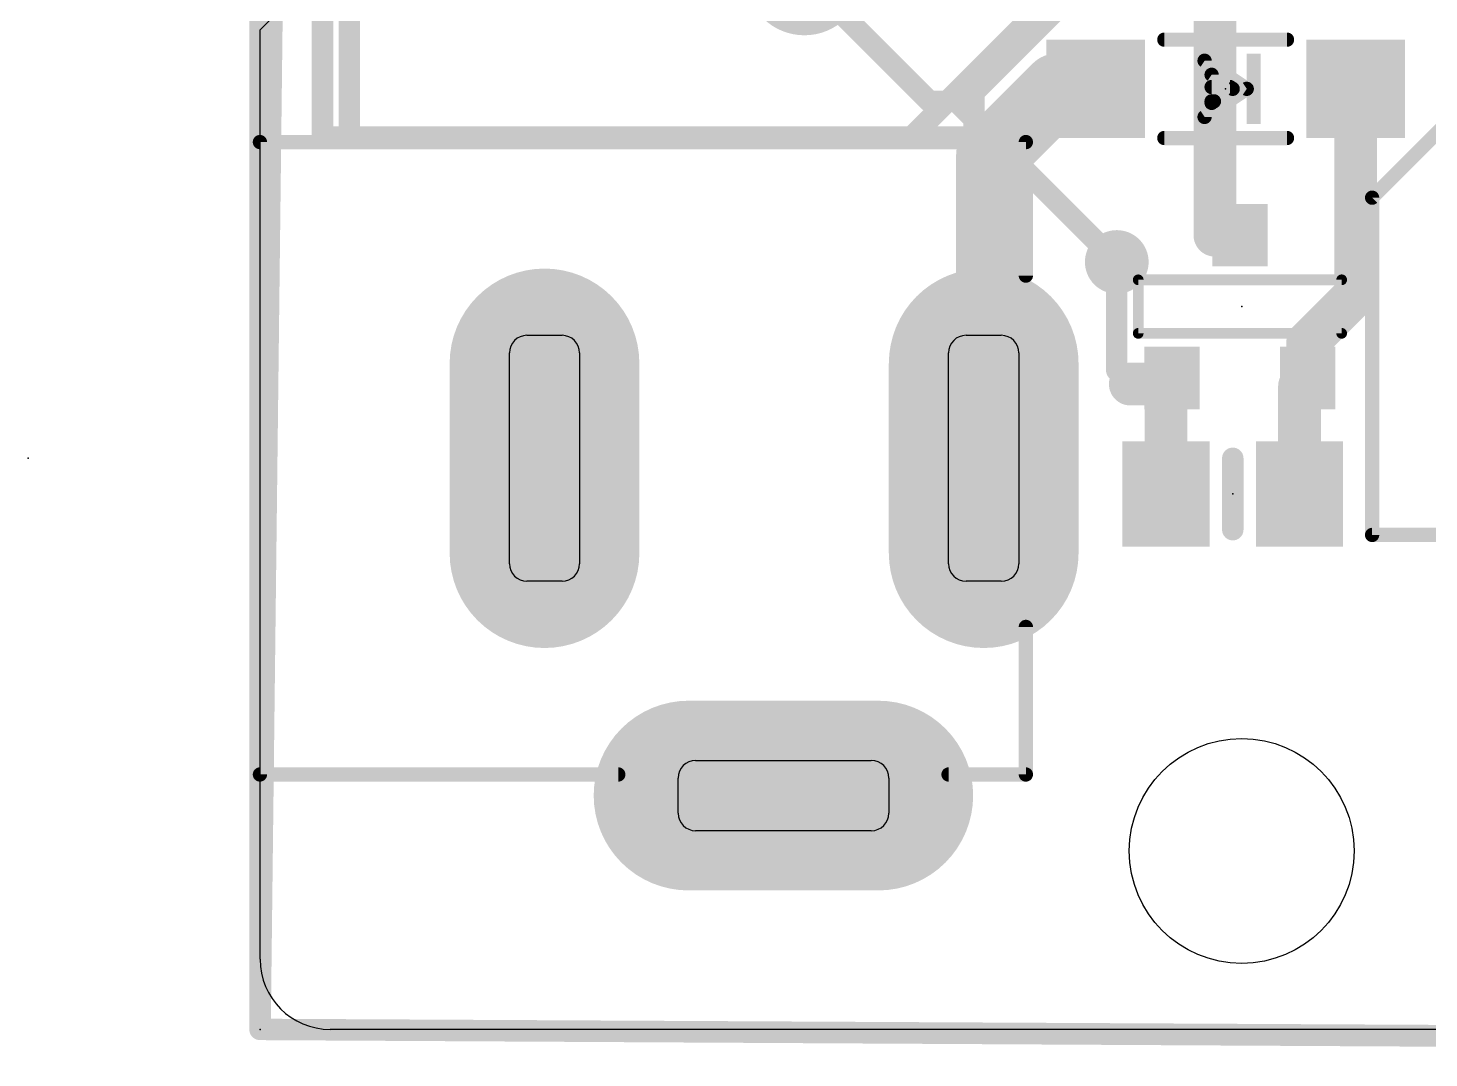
# Model space of a CAD drawing. Extents: x -3.3 to 69.5, y -0.4 to 53.7.
# Drawn here: x -3.3 to 16.63, y -0.41 to 14.25 of the extents above; entities that cross this region are included whole.
import ezdxf

# ---------------------------------------------------------------- set-up
doc = ezdxf.new("R2010")
doc.units = 0
for name, color, linetype in [('1', 12, 'CONTINUOUS'), ('16', 132, 'CONTINUOUS'), ('17', 110, 'CONTINUOUS'), ('18', 3, 'CONTINUOUS'), ('20', 53, 'CONTINUOUS'), ('21', 40, 'CONTINUOUS'), ('23', 53, 'CONTINUOUS')]:
    doc.layers.add(name, color=color, linetype=linetype)

# ---------------------------------------------------------------- blocks, each defined once
blk = doc.blocks.new('RECT')
blk.add_solid([(-0.5, -0.5), (0.5, -0.5), (-0.5, 0.5), (0.5, 0.5)])
blk = doc.blocks.new('ROUNDP')
at = {"const_width": 0.5}
blk.add_lwpolyline([(0, -0.25, 1), (0, 0.25, 1), (0, -0.25)], format="xyb", dxfattribs=at)
blk = doc.blocks.new('LONGP100')
at = {"const_width": 1}
blk.add_lwpolyline([(-0.5, 0), (0.5, 0)], dxfattribs=at)
at = {"const_width": 0.5}
for points in [[(-0.5, 0.25, 1), (-0.5, -0.25)], [(0.5, -0.25, 1), (0.5, 0.25)]]:
    blk.add_lwpolyline(points, format="xyb", dxfattribs=at)
blk = doc.blocks.new('ROUNDV')
at = {"const_width": 0.5}
blk.add_lwpolyline([(0, -0.25, 1), (0, 0.25, 1), (0, -0.25)], format="xyb", dxfattribs=at)

msp = doc.modelspace()

# ---------------------------------------------------------------- linework, layer by layer
at = {"layer": '1'}
for points, const_width in [([(0, 0), (0.381, 32.385)], 0.3048), ([(1.27, 12.7), (1.27, 29.845)], 0.3048), ([(12.954, 16.129), (10.16, 13.335)], 0.3048), ([(13.589, 14.859), (13.589, 11.303)], 0.6096), ([(11.3538, 13.3858), (10.414, 12.446)], 1.016), ([(11.8914, 13.3858), (11.3538, 13.3858)], 1.016), ([(15.5914, 13.3858), (15.5914, 10.4606)], 0.6096), ([(10.16, 13.335), (10.16, 12.7)], 0.3048), ([(10.16, 12.7), (1.27, 12.7)], 0.3048), ([(10.414, 12.446), (10.414, 8.244)], 1.016), ([(13.589, 11.303), (13.9446, 11.303)], 0.6096), ([(12.192, 9.3776), (12.192, 10.922)], 0.3048), ([(15.5914, 10.4606), (14.9098, 9.779)], 0.6096), ([(14.9098, 9.779), (14.9098, 9.271)], 0.6096), ([(12.893, 9.1846), (12.9794, 9.271)], 0.6096), ([(14.793, 9.1542), (14.9098, 9.271)], 0.6096), ([(12.385, 9.1846), (12.192, 9.3776)], 0.3048), ([(12.385, 9.1846), (12.893, 9.1846)], 0.6096), ([(12.893, 7.62), (12.893, 9.1846)], 0.6096), ([(14.793, 7.62), (14.793, 9.1542)], 0.6096), ([(10.414, 8.244), (10.298, 8.128)], 1.016), ([(48.514, -0.254), (0, 0)], 0.3048)]:
    msp.add_lwpolyline(points, dxfattribs=dict(at, const_width=const_width))
for points, const_width in [([(11.3538, 13.6398, 1), (11.3538, 13.1318)], 0.508), ([(11.5334, 13.2062, 1), (11.1742, 13.5654)], 0.508), ([(11.8914, 13.1318, 1), (11.8914, 13.6398)], 0.508), ([(15.7438, 13.3858, 1), (15.439, 13.3858)], 0.3048), ([(10.2362, 13.335, 1), (10.0838, 13.335)], 0.1524), ([(10.1061, 13.3889, 1), (10.2139, 13.2811)], 0.1524), ([(1.27, 12.7762, 1), (1.27, 12.6238)], 0.1524), ([(1.1938, 12.7, 1), (1.3462, 12.7)], 0.1524), ([(10.668, 12.446, 1), (10.16, 12.446)], 0.508), ([(10.2344, 12.6256, 1), (10.5936, 12.2664)], 0.508), ([(10.0838, 12.7, 1), (10.2362, 12.7)], 0.1524), ([(10.16, 12.6238, 1), (10.16, 12.7762)], 0.1524), ([(13.589, 11.4554, 1), (13.589, 11.1506)], 0.3048), ([(13.9446, 11.1506, 1), (13.9446, 11.4554)], 0.3048), ([(13.4366, 11.303, 1), (13.7414, 11.303)], 0.3048), ([(12.2682, 10.922, 1), (12.1158, 10.922)], 0.1524), ([(15.439, 10.4606, 1), (15.7438, 10.4606)], 0.3048), ([(15.6992, 10.3528, 1), (15.4836, 10.5684)], 0.3048), ([(14.802, 9.8868, 1), (15.0176, 9.6712)], 0.3048), ([(15.0622, 9.779, 1), (14.7574, 9.779)], 0.3048), ([(13.0872, 9.1632, 1), (12.8716, 9.3788)], 0.3048), ([(15.0176, 9.1632, 1), (14.802, 9.3788)], 0.3048), ([(12.2459, 9.4315, 1), (12.1381, 9.3237)], 0.1524), ([(12.1158, 9.3776, 1), (12.2682, 9.3776)], 0.1524), ([(12.385, 9.337, 1), (12.385, 9.0322)], 0.3048), ([(12.7852, 9.2924, 1), (13.0008, 9.0768)], 0.3048), ([(13.0454, 9.1846, 1), (12.7406, 9.1846)], 0.3048), ([(12.893, 9.0322, 1), (12.893, 9.337)], 0.3048), ([(14.6852, 9.262, 1), (14.9008, 9.0464)], 0.3048), ([(14.9454, 9.1542, 1), (14.6406, 9.1542)], 0.3048), ([(14.7574, 9.271, 1), (15.0622, 9.271)], 0.3048), ([(12.3311, 9.1307, 1), (12.4389, 9.2385)], 0.1524), ([(10.5936, 8.0644, 1), (10.2344, 8.4236)], 0.508), ([(10.1184, 8.3076, 1), (10.4776, 7.9484)], 0.508), ([(10.16, 8.244, 1), (10.668, 8.244)], 0.508), ([(12.7406, 7.62, 1), (13.0454, 7.62)], 0.3048), ([(14.6406, 7.62, 1), (14.9454, 7.62)], 0.3048), ([(0.0004, 0.0762, 1), (-0.0004, -0.0762)], 0.1524), ([(-0.0762, 0.0009, 1), (0.0762, -0.0009)], 0.1524)]:
    msp.add_lwpolyline(points, format="xyb", dxfattribs=dict(at, const_width=const_width))
at = {"layer": '16', "const_width": 0.3048}
for points in [[(0, 0), (0, 32.385)], [(0.889, 12.7), (0.889, 29.718)], [(12.7, 16.129), (9.271, 12.7)], [(9.525, 13.208), (7.747, 14.986)], [(9.906, 13.208), (9.525, 13.208)], [(12.192, 10.922), (9.906, 13.208)], [(9.271, 12.7), (0.889, 12.7)], [(45.466, -0.254), (0, 0)]]:
    msp.add_lwpolyline(points, dxfattribs=at)
at = {"layer": '16', "const_width": 0.1524}
for points in [[(9.525, 13.2842, 1), (9.525, 13.1318)], [(9.9599, 13.2619, 1), (9.8521, 13.1541)], [(9.906, 13.1318, 1), (9.906, 13.2842)], [(9.4711, 13.1541, 1), (9.5789, 13.2619)], [(0.889, 12.7762, 1), (0.889, 12.6238)], [(0.8128, 12.7, 1), (0.9652, 12.7)], [(9.2171, 12.7539, 1), (9.3249, 12.6461)], [(9.271, 12.6238, 1), (9.271, 12.7762)], [(12.1381, 10.8681, 1), (12.2459, 10.9759)], [(0.0004, 0.0762, 1), (-0.0004, -0.0762)], [(-0.0762, 0, 1), (0.0762, 0)]]:
    msp.add_lwpolyline(points, format="xyb", dxfattribs=at)
at = {"layer": '20'}
for p, q in [((0, 14.224), (2.032, 16.256)), ((0, 1), (0, 14.224)), ((3.798, 9.878), (4.298, 9.878)), ((10.048, 9.878), (10.548, 9.878)), ((3.548, 6.628), (3.548, 9.628)), ((4.548, 9.628), (4.548, 6.628)), ((9.798, 6.628), (9.798, 9.628)), ((10.798, 9.628), (10.798, 6.628)), ((4.298, 6.378), (3.798, 6.378)), ((10.548, 6.378), (10.048, 6.378)), ((6.198, 3.828), (8.698, 3.828)), ((5.948, 3.078), (5.948, 3.578)), ((8.948, 3.578), (8.948, 3.078)), ((8.698, 2.828), (6.198, 2.828)), ((65.04, 0), (1, 0))]:
    msp.add_line(p, q, dxfattribs=at)
msp.add_circle((13.97, 2.54), 1.6, dxfattribs=at)
for centre, radius, start, end in [((3.798, 9.628), 0.25, 90, 180), ((4.298, 9.628), 0.25, 0, 90), ((10.048, 9.628), 0.25, 90, 180), ((10.548, 9.628), 0.25, 0, 90), ((3.798, 6.628), 0.25, 180, 270), ((4.298, 6.628), 0.25, 270, 0), ((10.048, 6.628), 0.25, 180, 270), ((10.548, 6.628), 0.25, 270, 0), ((6.198, 3.578), 0.25, 90, 180), ((8.698, 3.578), 0.25, 0, 90), ((6.198, 3.078), 0.25, 180, 270), ((8.698, 3.078), 0.25, 270, 0), ((1, 1), 1, 180, 270)]:
    msp.add_arc(centre, radius, start, end, dxfattribs=at)
at = {"layer": '21'}
for points, const_width in [([(12.8684, 14.0858), (14.6144, 14.0858)], 0.2032), ([(13.4414, 12.9858), (13.4414, 13.7858)], 0.2032), ([(13.4414, 13.7858), (14.0414, 13.3858)], 0.2032), ([(13.5414, 13.1858), (13.5414, 13.5858)], 0.2032), ([(13.5414, 13.5858), (13.8414, 13.3858)], 0.2032), ([(15.8254, 11.837), (17.5254, 13.537)], 0.2032), ([(14.0414, 13.3858), (13.4414, 12.9858)], 0.2032), ([(13.5414, 13.4112), (13.8033, 13.4112)], 0.2032), ([(13.8414, 13.3858), (13.5414, 13.1858)], 0.2032), ([(13.5414, 13.208), (13.5747, 13.208)], 0.2032), ([(14.6144, 12.6858), (12.8684, 12.6858)], 0.2032), ([(-0.002, 12.628), (10.898, 12.628)], 0.2032), ([(-0.002, 12.628), (-0.002, 3.628)], 0.2032), ([(10.898, 12.628), (10.898, 10.728)], 0.2032), ([(15.8254, 7.037), (15.8254, 11.837)], 0.2032), ([(12.4968, 9.906), (12.4968, 10.668)], 0.1524), ([(12.4968, 10.668), (15.3924, 10.668)], 0.1524), ([(15.3924, 10.668), (15.3924, 9.906)], 0.1524), ([(15.3924, 9.906), (12.4968, 9.906)], 0.1524), ([(13.843, 8.128), (13.843, 7.112)], 0.3048), ([(18.1254, 7.037), (15.8254, 7.037)], 0.2032), ([(10.898, 3.628), (10.898, 5.728)], 0.2032), ([(-0.002, 3.628), (5.098, 3.628)], 0.2032), ([(10.898, 3.628), (9.798, 3.628)], 0.2032)]:
    msp.add_lwpolyline(points, dxfattribs=dict(at, const_width=const_width))
for points, const_width in [([(12.8684, 14.1366, 1), (12.8684, 14.035)], 0.1016), ([(14.6144, 14.035, 1), (14.6144, 14.1366)], 0.1016), ([(13.4922, 13.7858, 1), (13.3906, 13.7858)], 0.1016), ([(13.4696, 13.8281, 1), (13.4132, 13.7435)], 0.1016), ([(13.5922, 13.5858, 1), (13.4906, 13.5858)], 0.1016), ([(13.5696, 13.6281, 1), (13.5132, 13.5435)], 0.1016), ([(13.5414, 13.462, 1), (13.5414, 13.3604)], 0.1016), ([(13.8033, 13.3604, 1), (13.8033, 13.462)], 0.1016), ([(13.8696, 13.3435, 1), (13.8132, 13.4281)], 0.1016), ([(13.8132, 13.3435, 1), (13.8696, 13.4281)], 0.1016), ([(14.0696, 13.3435, 1), (14.0132, 13.4281)], 0.1016), ([(14.0132, 13.3435, 1), (14.0696, 13.4281)], 0.1016), ([(13.5414, 13.2588, 1), (13.5414, 13.1572)], 0.1016), ([(13.5132, 13.2281, 1), (13.5696, 13.1435)], 0.1016), ([(13.4906, 13.1858, 1), (13.5922, 13.1858)], 0.1016), ([(13.5747, 13.1572, 1), (13.5747, 13.2588)], 0.1016), ([(13.4132, 13.0281, 1), (13.4696, 12.9435)], 0.1016), ([(13.3906, 12.9858, 1), (13.4922, 12.9858)], 0.1016), ([(12.8684, 12.7366, 1), (12.8684, 12.635)], 0.1016), ([(14.6144, 12.635, 1), (14.6144, 12.7366)], 0.1016), ([(-0.002, 12.6788, 1), (-0.002, 12.5772)], 0.1016), ([(0.0488, 12.628, 1), (-0.0528, 12.628)], 0.1016), ([(10.9488, 12.628, 1), (10.8472, 12.628)], 0.1016), ([(10.898, 12.5772, 1), (10.898, 12.6788)], 0.1016), ([(15.8762, 11.837, 1), (15.7746, 11.837)], 0.1016), ([(15.7895, 11.8729, 1), (15.8613, 11.8011)], 0.1016), ([(10.8472, 10.728, 1), (10.9488, 10.728)], 0.1016), ([(12.5349, 10.668, 1), (12.4587, 10.668)], 0.0762), ([(12.4968, 10.7061, 1), (12.4968, 10.6299)], 0.0762), ([(15.4305, 10.668, 1), (15.3543, 10.668)], 0.0762), ([(15.3924, 10.6299, 1), (15.3924, 10.7061)], 0.0762), ([(12.4968, 9.9441, 1), (12.4968, 9.8679)], 0.0762), ([(15.3924, 9.8679, 1), (15.3924, 9.9441)], 0.0762), ([(12.4587, 9.906, 1), (12.5349, 9.906)], 0.0762), ([(15.3543, 9.906, 1), (15.4305, 9.906)], 0.0762), ([(13.9192, 8.128, 1), (13.7668, 8.128)], 0.1524), ([(13.7668, 7.112, 1), (13.9192, 7.112)], 0.1524), ([(15.8254, 7.0878, 1), (15.8254, 6.9862)], 0.1016), ([(15.7746, 7.037, 1), (15.8762, 7.037)], 0.1016), ([(10.9488, 5.728, 1), (10.8472, 5.728)], 0.1016), ([(-0.002, 3.6788, 1), (-0.002, 3.5772)], 0.1016), ([(-0.0528, 3.628, 1), (0.0488, 3.628)], 0.1016), ([(5.098, 3.5772, 1), (5.098, 3.6788)], 0.1016), ([(9.798, 3.6788, 1), (9.798, 3.5772)], 0.1016), ([(10.8472, 3.628, 1), (10.9488, 3.628)], 0.1016), ([(10.898, 3.5772, 1), (10.898, 3.6788)], 0.1016)]:
    msp.add_lwpolyline(points, format="xyb", dxfattribs=dict(at, const_width=const_width))
at = {"layer": '23'}
for p in [(13.7414, 13.3858), (13.97, 10.287), (-3.302, 8.128), (13.843, 7.62), (0, 0)]:
    msp.add_point(p, dxfattribs=at)

# ---------------------------------------------------------------- block references
at = {"layer": '1'}
for p, xscale, yscale, rotation in [((11.8914, 13.3858), 1.4, 1.4, 270), ((15.5914, 13.3858), 1.4, 1.4, 270), ((13.9446, 11.303), 0.7874, 0.889, 180), ((12.9794, 9.271), 0.7874, 0.889, 180), ((14.9098, 9.271), 0.7874, 0.889, 180)]:
    msp.add_blockref('RECT', p, dxfattribs=dict(at, xscale=xscale, yscale=yscale, rotation=rotation))
at = {"layer": '1', "xscale": 1.24, "yscale": 1.5}
for p in [(12.893, 7.62), (14.793, 7.62)]:
    msp.add_blockref('RECT', p, dxfattribs=at)
at = {"layer": '17'}
for name, p, xscale, yscale, rotation in [('ROUNDP', (7.747, 14.986), 1.6764, 1.6764, 90), ('ROUNDP', (7.747, 14.986), 1.6764, 1.6764, 90), ('LONGP100', (4.048, 8.128), 2.7, 2.7, 270), ('LONGP100', (4.048, 8.128), 2.7, 2.7, 270), ('LONGP100', (10.298, 8.128), 2.7, 2.7, 270), ('LONGP100', (10.298, 8.128), 2.7, 2.7, 270)]:
    msp.add_blockref(name, p, dxfattribs=dict(at, xscale=xscale, yscale=yscale, rotation=rotation))
at = {"layer": '17', "xscale": 2.7, "yscale": 2.7}
msp.add_blockref('LONGP100', (7.448, 3.328), dxfattribs=at)
msp.add_blockref('LONGP100', (7.448, 3.328), dxfattribs=at)
at = {"layer": '18', "xscale": 0.9064, "yscale": 0.9064}
msp.add_blockref('ROUNDV', (12.192, 10.922), dxfattribs=at)
msp.add_blockref('ROUNDV', (12.192, 10.922), dxfattribs=at)
at = {"layer": '21', "xscale": 0.2, "rotation": 180}
msp.add_blockref('RECT', (14.1414, 13.3858), dxfattribs=at)

doc.saveas('drawing.dxf')
